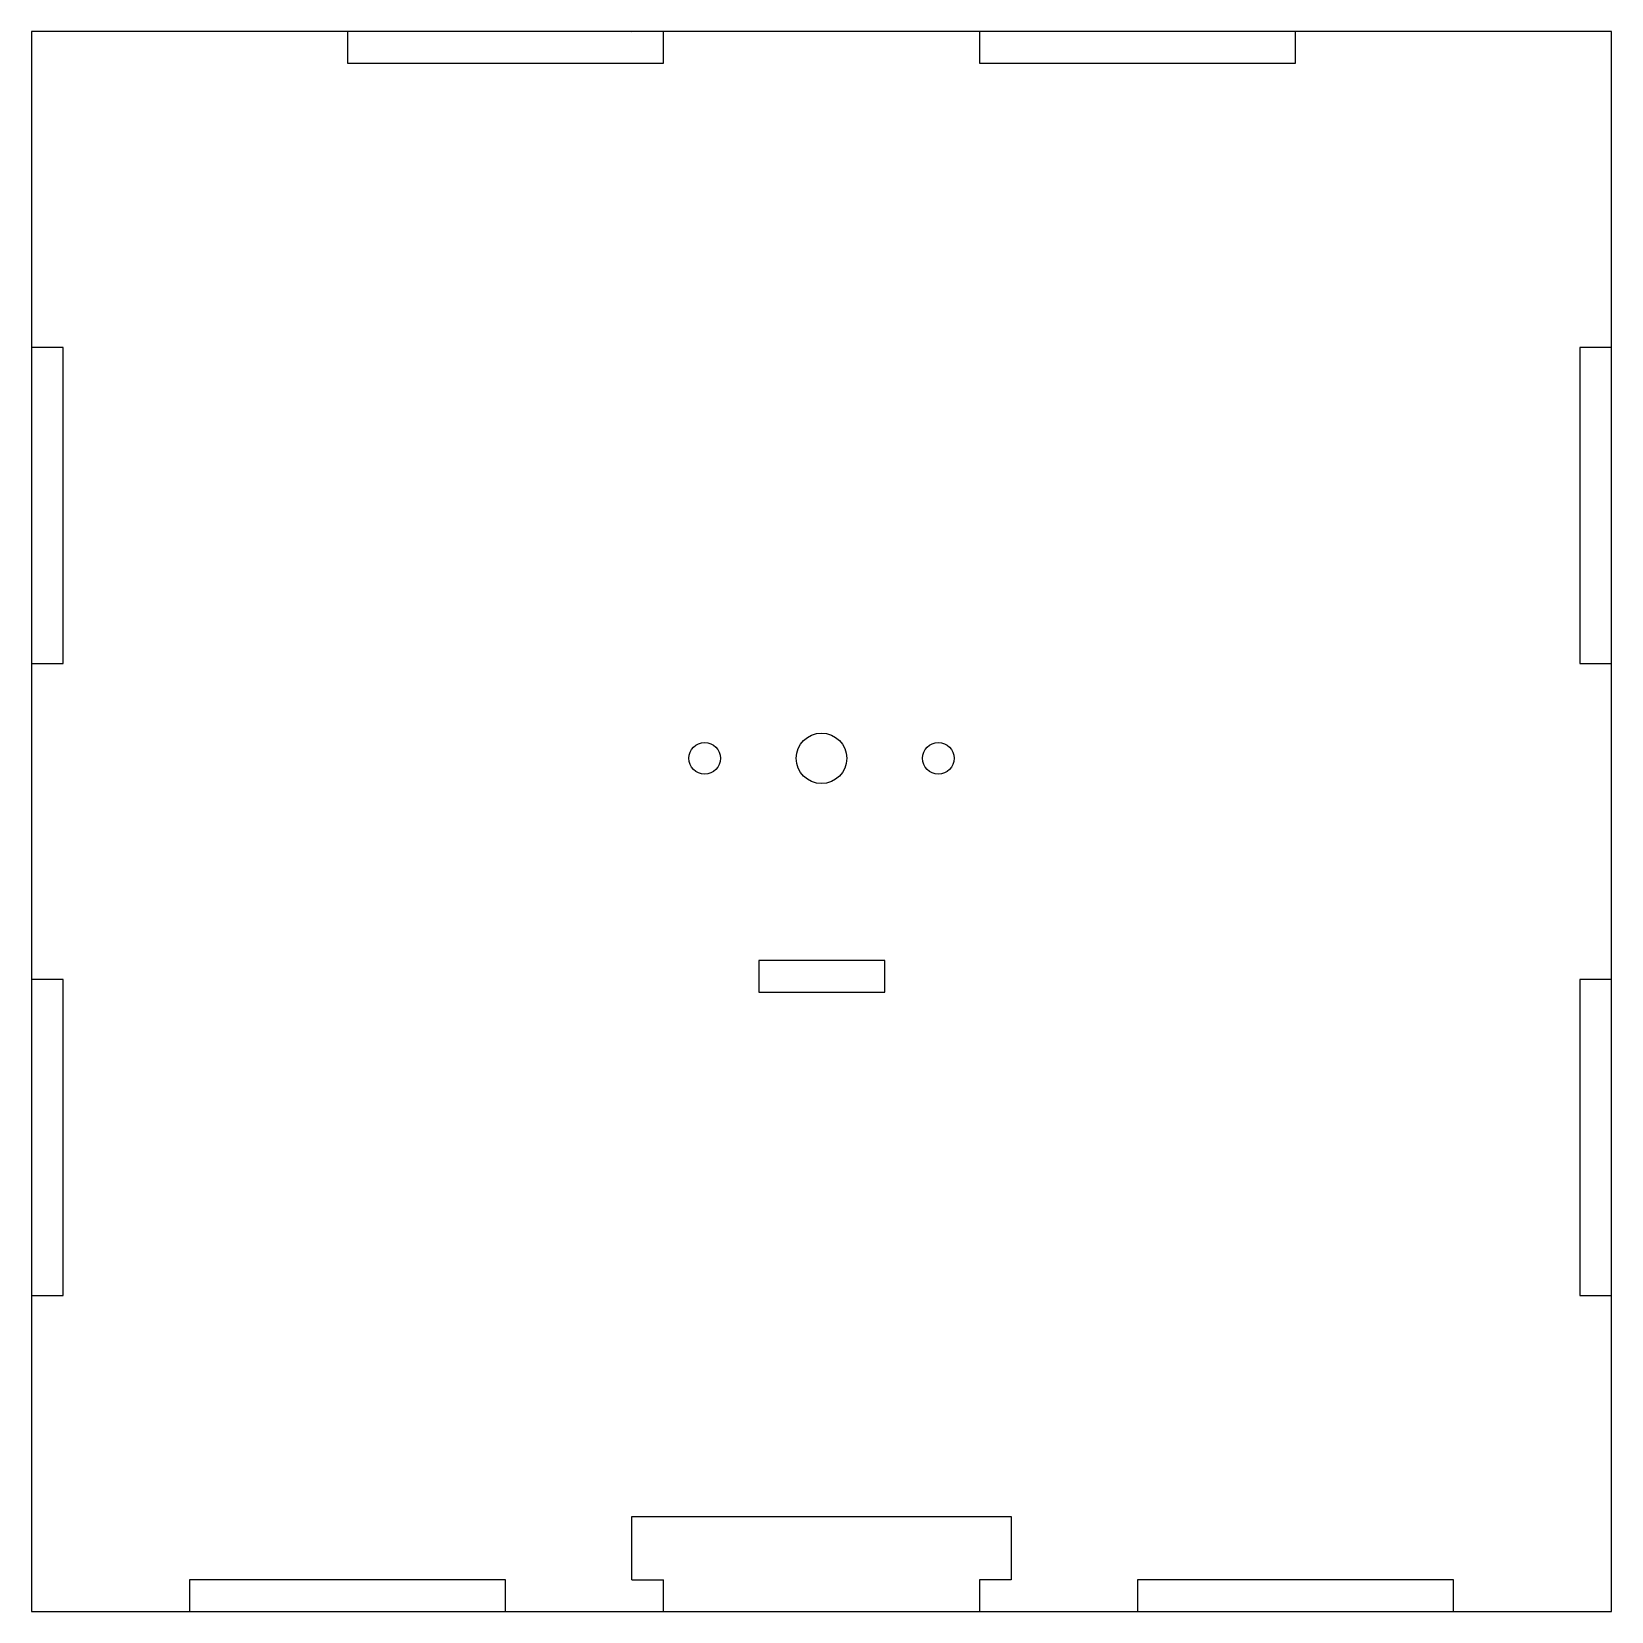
# Model space of a CAD drawing. Header units: inches. Extents: x 0 to 250, y 0 to 250.
import ezdxf

# ---------------------------------------------------------------- set-up
doc = ezdxf.new("R2010")
doc.units = ezdxf.units.IN
doc.header["$MEASUREMENT"] = 0

msp = doc.modelspace()

# ---------------------------------------------------------------- linework, layer by layer
for p, q in [((50, 250), (50, 245)), ((95.05, 249.95), (95, 250)), ((100, 250), (100, 250)), ((100, 245), (100, 250)), ((150, 250), (150, 245)), ((200, 245), (200, 250)), ((150, 245), (200, 245)), ((50, 245), (100, 245)), ((250, 200), (245, 200)), ((245, 200), (245, 150)), ((5, 200), (0, 200)), ((5, 150), (5, 200)), ((245, 150), (250, 150)), ((0, 150), (5, 150)), ((250, 100), (245, 100)), ((245, 100), (245, 50)), ((5, 100), (0, 100)), ((5, 50), (5, 100)), ((245, 50), (250, 50)), ((0, 50), (5, 50)), ((95, 5), (95, 15)), ((95, 15), (155, 15)), ((155, 15), (155, 5)), ((75, 5), (25, 5)), ((25, 5), (25, 0)), ((75, 0), (75, 5)), ((100, 0), (100, 5)), ((150, 5), (150, 0)), ((155, 5), (150, 5)), ((225, 5), (175, 5)), ((175, 5), (175, 0)), ((225, 0), (225, 5)), ((95, 5), (100, 5))]:
    msp.add_line(p, q)
for points in [[(0, 0), (250, 0), (250, 250), (0, 250)], [(135, 103), (115.1, 103), (115.1, 98), (135, 98)], [(245, 50), (250, 50), (250, 100), (245, 100)]]:
    msp.add_lwpolyline(points, close=True)
for centre, radius in [((125, 135), 4), ((106.5, 135), 2.5), ((143.5, 135), 2.5)]:
    msp.add_circle(centre, radius)

doc.saveas('drawing.dxf')
